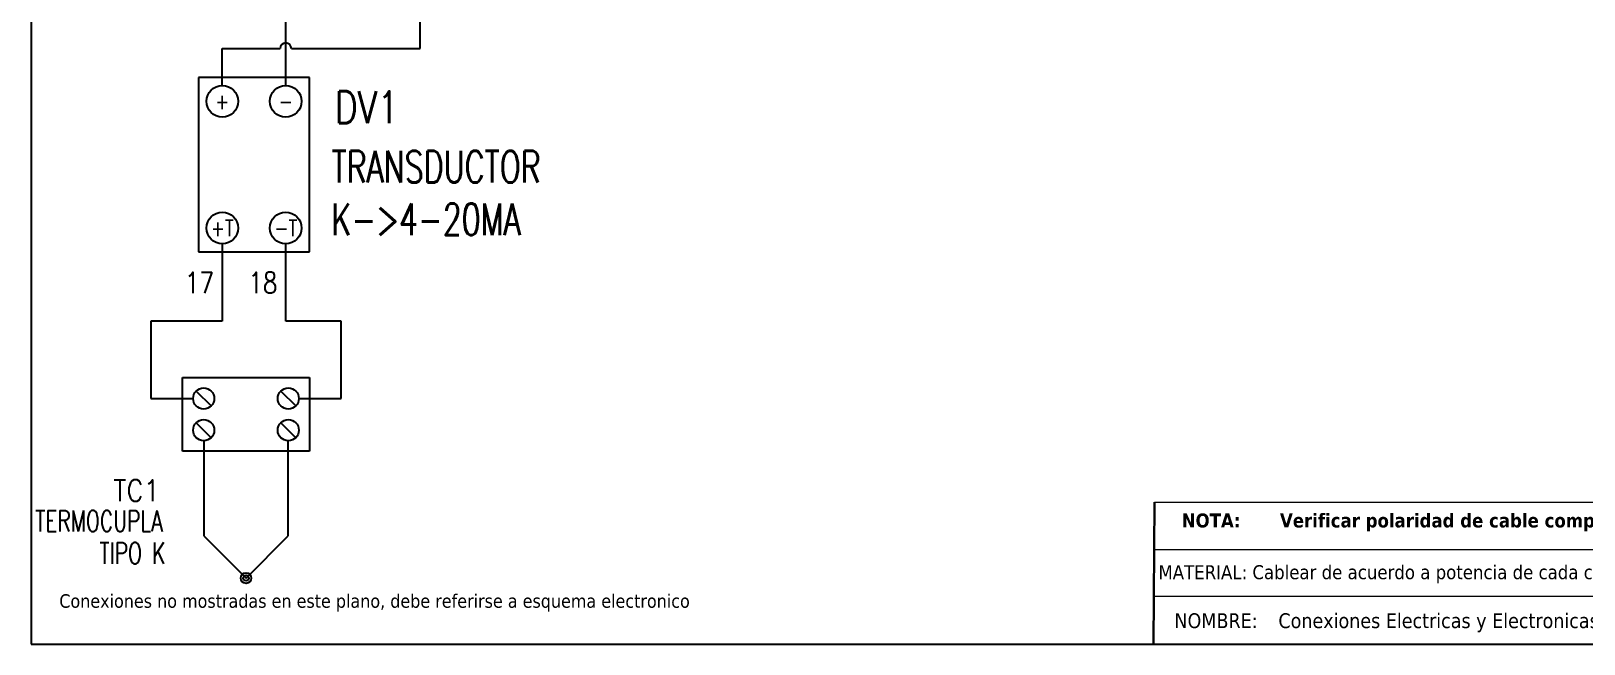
# Model space of a CAD drawing. Header units: millimetres. Extents: x 123.5 to 144.3, y 105.4 to 121.6.
# Drawn here: x 123.51 to 137.28, y 105.41 to 110.85 of the extents above; entities that cross this region are included whole.
import ezdxf
from ezdxf.enums import TextEntityAlignment as Align

# ---------------------------------------------------------------- set-up
doc = ezdxf.new("R2010")
doc.units = ezdxf.units.MM
doc.linetypes.add('CENTERX2', pattern=[20.32, 12.7, -2.54, 2.54, -2.54])
for name, color, linetype in [('DESC', 250, 'Continuous'), ('SYMS', 7, 'Continuous'), ('TAGS', 250, 'Continuous'), ('TERMS', 250, 'Continuous'), ('WIRES', 7, 'Continuous')]:
    doc.layers.add(name, color=color, linetype=linetype)
doc.layers.add('WIRENO', color=7, linetype='Continuous', true_color=0x000000)
doc.styles.add('SLDTEXTSTYLE0', font='tahoma.ttf')
doc.styles.get("Standard").update_dxf_attribs({"font": 'tahoma.ttf'})
doc.styles.add('WD', font='romans.shx')

# ---------------------------------------------------------------- blocks, each defined once
blk = doc.blocks.new('VDV1TF')
for p, q in [((-0.0938, 0.3438), (-0.0938, -0.3438)), ((0.3438, 0.3438), (-0.0938, 0.3438)), ((0.3438, -0.3438), (0.3438, 0.3438)), ((-0.0938, -0.3438), (0.3438, -0.3438))]:
    blk.add_line(p, q)
for centre in [(0, 0.25), (0.25, 0.25), (0, -0.25), (0.25, -0.25)]:
    blk.add_circle(centre, 0.0625)
at = {"style": 'WD', "width": 0.7}
for tag, p in [('INST', (0.1305, 0.5446)), ('LOC', (0.1305, 0.375)), ('RATING2', (0.125, -0.1562))]:
    blk.add_attdef(tag, text='', height=0.125, dxfattribs=at).set_placement(p, align=Align.CENTER)
at = {"style": 'WD', "flags": 1}
for tag, p in [('X2TERM02', (0, 0.3125)), ('X2TERM04', (0.25, 0.3125)), ('X4TERM02', (-0.0625, 0.25)), ('X1TERM04', (0.3125, 0.25)), ('X4TERM01', (-0.0625, -0.25)), ('X1TERM03', (0.3125, -0.25)), ('X8TERM01', (0, -0.3125)), ('X8TERM03', (0.25, -0.3125))]:
    blk.add_attdef(tag, p, '', height=0.0125, dxfattribs=at)
at = {"linetype": 'Continuous', "style": 'WD', "width": 0.8, "flags": 8}
for tag, p in [('TERM02', (0, 0.25)), ('TERM04', (0.25, 0.25)), ('TERM01', (0, -0.25)), ('TERM03', (0.25, -0.25))]:
    blk.add_attdef(tag, text='', height=0.0625, dxfattribs=at).set_placement(p, align=Align.MIDDLE)
at = {"style": 'WD'}
for tag, p, width in [('TAG1', (0.4219, 0.0774), 0.8), ('DESC1', (0.4219, -0.0789), 0.7), ('DESC2', (0.4219, -0.2351), 0.7), ('XREF', (0.4219, -0.3914), 0.7)]:
    blk.add_attdef(tag, p, '', height=0.125, dxfattribs=dict(at, width=width))
at = {"style": 'WD', "width": 0.7}
blk.add_attdef('RATING1', text='', height=0.125, dxfattribs=at).set_placement((0.125, 0.0625), align=Align.MIDDLE)
at = {"style": 'WD', "flags": 9}
blk.add_attdef('FAMILY', text='', height=0.01, dxfattribs=at).set_placement((0.1197, -0.0802), align=Align.CENTER)
at = {"linetype": 'Continuous', "style": 'WD', "flags": 1}
for tag, p in [('MFG', (0.125, -0.1096)), ('CAT', (0.125, -0.0907))]:
    blk.add_attdef(tag, text='', height=0.01, dxfattribs=at).set_placement(p, align=Align.MIDDLE)
at = {"linetype": 'Continuous', "style": 'WD', "flags": 9}
blk.add_attdef('ASSYCODE', text='', height=0.01, dxfattribs=at).set_placement((0.125, -0.1406), align=Align.CENTER)
blk = doc.blocks.new('VTC1LTB')
for p, q in [((-0.125, 0.0625), (0.625, 0.0625)), ((-0.125, -0.375), (-0.125, 0.0625)), ((0.625, 0.0625), (0.625, -0.375)), ((-0.0442, -0.0183), (0.0442, -0.1067)), ((0.4558, -0.0183), (0.5442, -0.1067)), ((-0.0442, -0.2058), (0.0442, -0.2942)), ((0.4558, -0.2058), (0.5442, -0.2942)), ((0, -0.3125), (0, -0.875)), ((0.5, -0.875), (0.5, -0.3125)), ((0.625, -0.375), (-0.125, -0.375)), ((0, -0.875), (0.25, -1.125)), ((0.25, -1.125), (0.5, -0.875))]:
    blk.add_line(p, q)
for centre, radius in [((0, -0.0625), 0.0625), ((0.5, -0.0625), 0.0625), ((0, -0.25), 0.0625), ((0.5, -0.25), 0.0625), ((0.25, -1.125), 0.0313), ((0.25, -1.125), 0.0163)]:
    blk.add_circle(centre, radius)
at = {"color": 7, "style": 'WD', "flags": 1}
for tag, p in [('X8TERM01', (0, 0)), ('X8TERM02', (0.5, 0)), ('X4TERM01', (-0.0625, -0.0625)), ('X1TERM02', (0.5625, -0.0625))]:
    blk.add_attdef(tag, p, '', height=0.0125, dxfattribs=at)
at = {"linetype": 'Continuous', "style": 'WD', "flags": 8}
blk.add_attdef('TERM01', text='', height=0.125, rotation=90, dxfattribs=at).set_placement((0.0938, -0.0312), align=Align.TOP_RIGHT)
blk.add_attdef('TERM02', text='', height=0.125, rotation=90, dxfattribs=at).set_placement((0.4062, -0.0312), align=Align.RIGHT)
at = {"style": 'WD'}
for tag, p, width in [('INST', (0.6875, -0.3598), 0.7), ('LOC', (0.6875, -0.5294), 0.7), ('TAG1', (0.6894, -0.6856), 0.9), ('DESC1', (0.6912, -0.8419), 0.7), ('DESC2', (0.6912, -0.9981), 0.7), ('RATING1', (0.375, -1.1875), 0.9), ('WDTAGALT', (0.6875, -1.375), 0.7)]:
    blk.add_attdef(tag, p, '', height=0.125, dxfattribs=dict(at, width=width))
at = {"style": 'WD', "flags": 9}
blk.add_attdef('FAMILY', (0.2235, -1.1939), '', height=0.01, dxfattribs=at)
at = {"linetype": 'Continuous', "style": 'WD'}
for tag, p, flags in [('CAT', (0.2239, -1.2234), 1), ('MFG', (0.2534, -1.2075), 1), ('ASSYCODE', (0.2884, -1.2205), 9)]:
    blk.add_attdef(tag, p, '', height=0.01, dxfattribs=dict(at, flags=flags))
blk = doc.blocks.new('WD_WNV')
at = {"style": 'WD', "flags": 1}
for tag, p in [('W01USER', (-0.0625, 0.0938)), ('W02USER', (-0.0625, 0.0859)), ('W03USER', (-0.0625, 0.0781)), ('W04USER', (-0.0625, 0.0703)), ('W05USER', (-0.0625, 0.0625)), ('W06USER', (-0.0625, 0.0547)), ('W07USER', (-0.0625, 0.0469)), ('W08USER', (-0.0625, 0.0391)), ('W09USER', (-0.0625, 0.0312)), ('W10USER', (-0.0625, 0.0234))]:
    blk.add_attdef(tag, text='', height=0.005, dxfattribs=at).set_placement(p, align=Align.CENTER)
at = {"linetype": 'Continuous', "style": 'WD', "width": 0.8}
blk.add_attdef('WIRENO', text='', height=0.125, dxfattribs=at).set_placement((-0.05, 0), align=Align.MIDDLE_RIGHT)

msp = doc.modelspace()

# ---------------------------------------------------------------- linework, layer by layer
at = {"color": 7, "linetype": 'Continuous'}
for p, q in [((123.506, 121.59), (123.506, 105.405)), ((123.506, 105.405), (144.256, 105.405))]:
    msp.add_line(p, q, dxfattribs=at)
at = {"color": 7, "linetype": 'Continuous', "lineweight": 30}
msp.add_line((133.47, 106.664), (133.462, 105.405), dxfattribs=at)
at = {"color": 7, "linetype": 'Continuous', "lineweight": 0}
for p, q in [((139.717, 106.662), (133.47, 106.662)), ((139.691, 106.241), (133.465, 106.241)), ((144.256, 105.826), (133.465, 105.826))]:
    msp.add_line(p, q, dxfattribs=at)
at = {"color": 7, "linetype": 'CENTERX2', "lineweight": 0}
msp.add_line((133.462, 105.405), (144.256, 105.405), dxfattribs=at)
at = {"layer": 'WIRES'}
for p, q in [((125.765, 110.363), (125.765, 111.442)), ((126.957, 110.691), (126.957, 111.419)), ((125.202, 110.363), (125.202, 110.691)), ((125.202, 110.691), (125.715, 110.691)), ((125.815, 110.691), (126.957, 110.691)), ((125.202, 108.956), (125.202, 108.27)), ((125.765, 108.27), (125.765, 108.956)), ((125.202, 108.27), (124.568, 108.27)), ((124.568, 108.27), (124.568, 107.584)), ((126.256, 108.27), (125.765, 108.27)), ((126.256, 107.584), (126.256, 108.27)), ((124.568, 107.584), (124.943, 107.584)), ((125.881, 107.584), (126.256, 107.584))]:
    msp.add_line(p, q, dxfattribs=at)
msp.add_arc((125.765, 110.691), 0.05, 0, 180, dxfattribs=at)

# ---------------------------------------------------------------- block references
at = {"layer": 'SYMS'}
ref = msp.add_blockref('VDV1TF', (125.202, 109.66), dxfattribs=dict(at, xscale=2.25, yscale=2.25, zscale=2.25))
ref.add_attrib('DESC2', 'K->4-20MA', (126.17, 109.035), dxfattribs={"layer": 'DESC', "height": 0.2812, "style": 'WD', "width": 0.7})
ref.add_attrib('DESC1', 'TRANSDUCTOR', (126.17, 109.501), dxfattribs={"layer": 'DESC', "height": 0.28125, "style": 'WD', "width": 0.7})
ref.add_attrib('TAG1', 'DV1', (126.201, 110.03), dxfattribs={"layer": 'TAGS', "height": 0.2812, "style": 'WD', "width": 0.8})
ref.add_attrib('TERM03', '-T', dxfattribs={"layer": 'TERMS', "linetype": 'Continuous', "height": 0.1406, "style": 'WD', "width": 0.8, "flags": 8}).set_placement((125.765, 109.097), align=Align.MIDDLE)
ref.add_attrib('TERM04', '-', dxfattribs={"layer": 'TERMS', "linetype": 'Continuous', "height": 0.141, "style": 'WD', "width": 0.8, "flags": 8}).set_placement((125.765, 110.222), align=Align.MIDDLE)
ref.add_attrib('TERM02', '+', dxfattribs={"layer": 'TERMS', "linetype": 'Continuous', "height": 0.141, "style": 'WD', "width": 0.8, "flags": 8}).set_placement((125.202, 110.222), align=Align.MIDDLE)
ref.add_attrib('TERM01', '+T', dxfattribs={"layer": 'TERMS', "linetype": 'Continuous', "height": 0.1406, "style": 'WD', "width": 0.8, "flags": 8}).set_placement((125.202, 109.097), align=Align.MIDDLE)
ref = msp.add_blockref('VTC1LTB', (125.037, 107.678), dxfattribs=dict(at, xscale=1.5, yscale=1.5, zscale=1.5))
ref.add_attrib('DESC2', 'TIPO K', (124.112, 106.118), dxfattribs={"layer": 'DESC', "height": 0.1875, "style": 'WD', "width": 0.7})
ref.add_attrib('DESC1', 'TERMOCUPLA', (123.542, 106.403), dxfattribs={"layer": 'DESC', "height": 0.1875, "style": 'WD', "width": 0.7})
ref.add_attrib('TAG1', 'TC1', (124.236, 106.674), dxfattribs={"layer": 'TAGS', "height": 0.1875, "style": 'WD', "width": 0.9})
at = {"layer": 'WIRENO'}
ref = msp.add_blockref('WD_WNV', (125.202, 108.613), dxfattribs=dict(at, xscale=1.5, yscale=1.5, zscale=1.5))
ref.add_attrib('WIRENO', '17', dxfattribs={"linetype": 'Continuous', "height": 0.1875, "style": 'WD', "width": 0.8}).set_placement((125.127, 108.613), align=Align.MIDDLE_RIGHT)
ref = msp.add_blockref('WD_WNV', (125.765, 108.613), dxfattribs=dict(at, xscale=1.5, yscale=1.5, zscale=1.5))
ref.add_attrib('WIRENO', '18', dxfattribs={"linetype": 'Continuous', "height": 0.1875, "style": 'WD', "width": 0.8}).set_placement((125.69, 108.613), align=Align.MIDDLE_RIGHT)

# ---------------------------------------------------------------- texts
at = {"color": 7, "linetype": 'Continuous', "lineweight": 0, "attachment_point": 1, "style": 'SLDTEXTSTYLE0'}
for s, insert, char_height in [('\\pi-0.3735,l0.498,t0.996;{\\fTahoma|b1|i0|c0|p34;NOTA:^IVerificar polaridad de cable compensado de termocupla.}', (133.587, 106.564), 0.1245), ('MATERIAL: Cablear de acuerdo a potencia de cada conexión.', (133.505, 106.105), 0.1245), ('\\pi-0.39529,l0.52705,t1.0541;NOMBRE:^IConexiones Electricas y Electronicas Mufla 115VAC 1800W', (133.515, 105.678), 0.13176)]:
    msp.add_mtext(s, dxfattribs=dict(at, insert=insert, char_height=char_height))
at = {"insert": (123.756, 105.847), "char_height": 0.12, "attachment_point": 1}
msp.add_mtext_dynamic_manual_height_columns('Conexiones no mostradas en este plano, debe referirse a esquema electronico', width=9.45621, gutter_width=0.05, heights=[0], dxfattribs=at)

doc.saveas('drawing.dxf')
